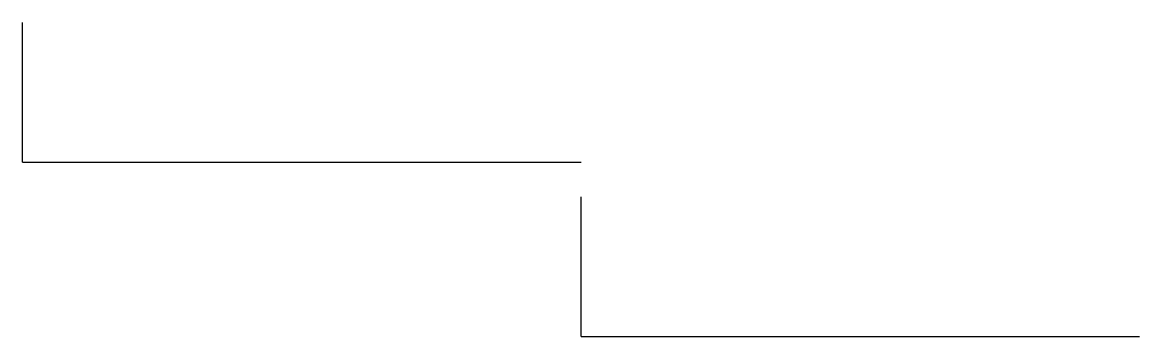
# Model space of a CAD drawing. Units: millimetres at full size, sheet at 1:100. Extents: x -15551 to 33429, y -11143 to 2633.
import ezdxf

# ---------------------------------------------------------------- set-up
doc = ezdxf.new("R2010")
doc.units = ezdxf.units.MM
doc.header["$LTSCALE"] = 100
doc.layers.add('0-0', color=7, linetype='Continuous')

msp = doc.modelspace()

# ---------------------------------------------------------------- linework, layer by layer
at = {"layer": '0-0'}
for p, q in [((-15551, -3489.8), (-15551, 2632.7)), ((-15551, -3489.8), (8938.8, -3489.8)), ((8938.8, -11142.9), (8938.8, -5020.4)), ((8938.8, -11142.9), (33428.6, -11142.9))]:
    msp.add_line(p, q, dxfattribs=at)

doc.saveas('drawing.dxf')
